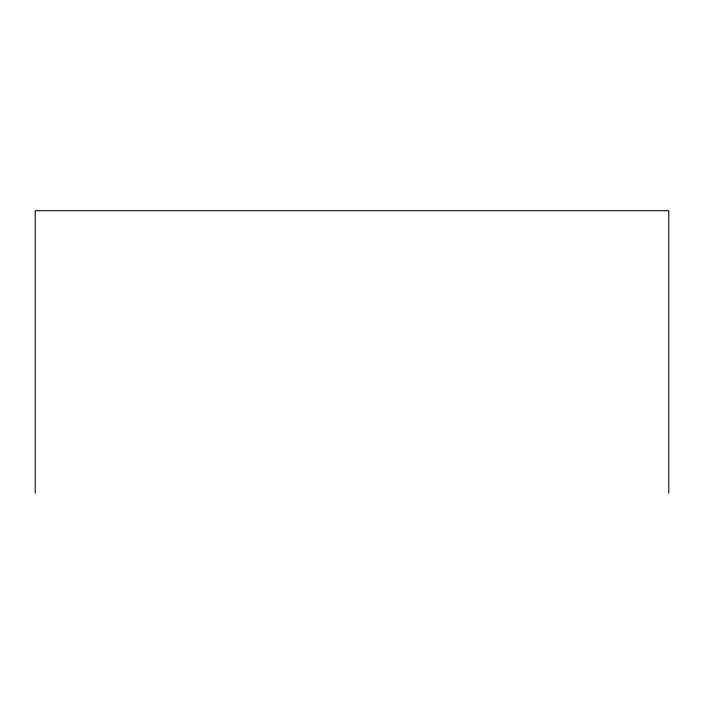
<?xml version="1.0" encoding="UTF-8"?>
<svg xmlns="http://www.w3.org/2000/svg" width="704" height="704" viewBox="0 0 704 704"><rect width="100%" height="100%" fill="white"/><g stroke="black" fill="none" stroke-linecap="round" stroke-linejoin="round"><path stroke-width="1.06" d="M668.8 493.31L668.8 210.69L35.2 210.69L35.2 493.31"/></g></svg>
